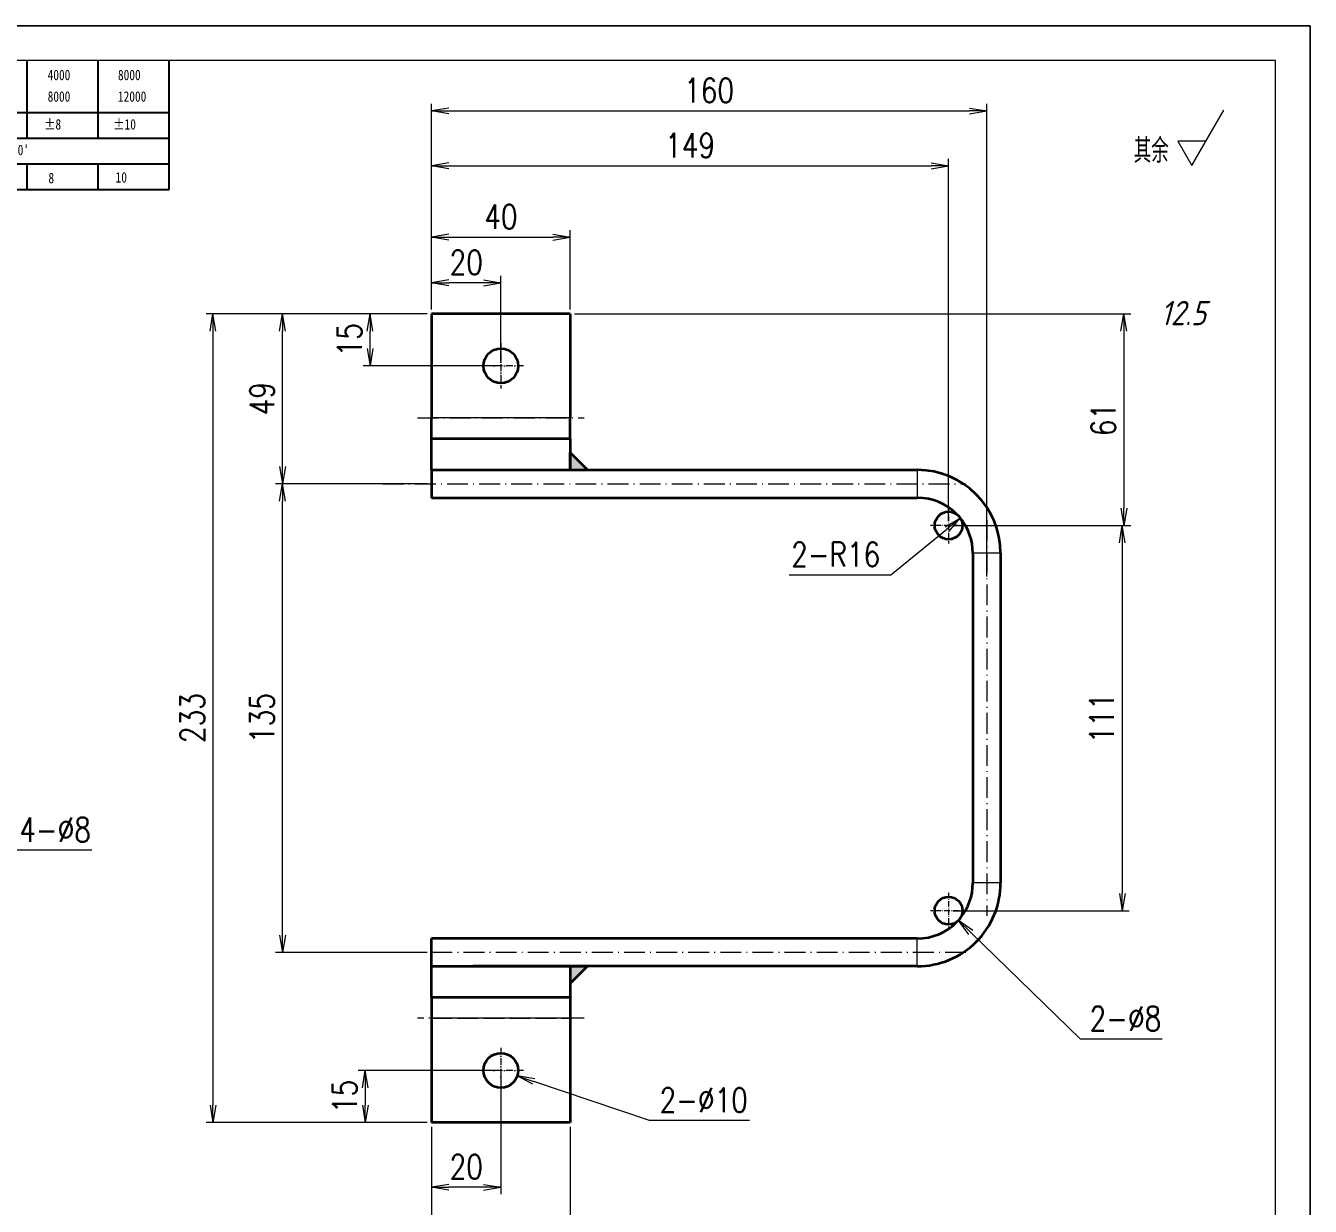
# Model space of a CAD drawing. Header units: millimetres. Extents: x -52562 to 104182, y -50696 to 39826.
# Drawn here: x -49407.9 to -49037.7, y 39128.6 to 39468.8 of the extents above; entities that cross this region are included whole.
import ezdxf
from ezdxf.enums import TextEntityAlignment as Align

# ---------------------------------------------------------------- set-up
doc = ezdxf.new("R2010")
doc.units = ezdxf.units.MM
doc.header["$LTSCALE"] = 0.5
for name, pattern in [('DASHDOT', [18.5, 12, -3, 0.5, -3]), ('DASHED', [15, 12, -3]), ('DOT2', [0.125, 0, -0.125])]:
    doc.linetypes.add(name, pattern=pattern)
for name, color, linetype, lineweight in [('DRAWING', 7, 'Continuous', 35), ('图框', 7, 'Continuous', 18), ('标注线', 3, 'Continuous', 18), ('粗实线', 7, 'Continuous', 35)]:
    doc.layers.add(name, color=color, linetype=linetype, lineweight=lineweight)
doc.layers.add('图\\M+19E79\\M+195B6\\M+18E9A', color=7, linetype='Continuous')
doc.layers.add('打印', color=7, linetype='Continuous', lineweight=15, plot=False)
doc.layers.add('打印-禁用', color=7, linetype='Continuous', lineweight=15, plot=False)
doc.styles.add('DIM', font='romans.shx', dxfattribs={"width": 0.8, "bigfont": 'bigfont.shx'})
doc.styles.add('国标', font='simfang.ttf', dxfattribs={"width": 0.8})
doc.styles.add('机械长仿宋', font='gbenor.shx', dxfattribs={"height": 1, "bigfont": 'gbcbig.shx'})
doc.dimstyles.new('DEH 1-2$0', dxfattribs={"dimscale": 2, "dimtxt": 3.5, "dimasz": 2.5, "dimexe": 1, "dimexo": 0.625, "dimgap": 1.2, "dimtad": 1, "dimdsep": 46, "dimtxsty": 'DIM', "dimblk": 'OPEN', "dimcen": 0, "dimclrd": 8, "dimclre": 8, "dimclrt": 2, "dimazin": 2, "dimtfac": 0.5, "dimtmove": 0, "dimatfit": 3, "dimldrblk": 'OPEN', "dimfxl": 0, "dimtolj": 2, "dimlwd": 13, "dimlwe": 13, "dimarcsym": 0})
doc.dimstyles.new('DEH 1-2$3', dxfattribs={"dimscale": 2, "dimtxt": 3.5, "dimasz": 2.5, "dimexe": 1, "dimexo": 0.625, "dimgap": 1.2, "dimtad": 1, "dimtoh": 1, "dimdsep": 46, "dimtxsty": 'DIM', "dimblk": 'OPEN', "dimcen": 0, "dimclrd": 8, "dimclre": 8, "dimclrt": 2, "dimazin": 2, "dimtfac": 0.5, "dimtofl": 0, "dimtmove": 0, "dimatfit": 3, "dimldrblk": 'OPEN', "dimfxl": 0, "dimtolj": 2, "dimlwd": 18, "dimlwe": 18, "dimarcsym": 0})
doc.dimstyles.new('DEH 1-2$4', dxfattribs={"dimscale": 2, "dimtxt": 3.5, "dimasz": 2.5, "dimexe": 1, "dimexo": 0.625, "dimgap": 1.2, "dimtad": 1, "dimtoh": 1, "dimdsep": 46, "dimtxsty": 'DIM', "dimblk": 'OPEN', "dimcen": 0, "dimclrd": 8, "dimclre": 8, "dimclrt": 2, "dimazin": 2, "dimtfac": 0.5, "dimtofl": 0, "dimtmove": 0, "dimatfit": 3, "dimldrblk": 'OPEN', "dimfxl": 0, "dimtolj": 2, "dimlwd": 18, "dimlwe": 18, "dimarcsym": 0})

# ---------------------------------------------------------------- blocks, each defined once
blk = doc.blocks.new('GZDEH零件A3图框V01版')
at = {"layer": '图\\M+19E79\\M+195B6\\M+18E9A', "color": 9}
for p, q in [((3092.64, -1561.98), (3092.64, -1554.46)), ((3102.86, -1561.98), (3102.86, -1554.46)), ((3113.09, -1573.08), (3113.09, -1554.46)), ((2996.09, -1561.98), (3113.09, -1561.98)), ((3092.64, -1565.68), (3092.64, -1561.98)), ((3102.86, -1565.68), (3102.86, -1561.98)), ((2996.09, -1565.68), (3113.09, -1565.68)), ((2996.09, -1569.38), (3113.09, -1569.38)), ((3092.64, -1573.08), (3092.64, -1569.38)), ((3102.86, -1573.08), (3102.86, -1569.38)), ((2990.09, -1573.08), (3113.09, -1573.08))]:
    blk.add_line(p, q, dxfattribs=at)
at = {"layer": '图框', "linetype": 'Continuous'}
for p, q in [((3272.49, -1554.46), (2882.49, -1554.46)), ((3272.49, -1832.96), (3272.49, -1554.46))]:
    blk.add_line(p, q, dxfattribs=at)
at = {"layer": '打印-禁用', "linetype": 'Continuous'}
for p, q in [((3277.49, -1549.46), (2857.49, -1549.46)), ((3277.49, -1846.46), (3277.49, -1549.46))]:
    blk.add_line(p, q, dxfattribs=at)
at = {"layer": '图\\M+19E79\\M+195B6\\M+18E9A', "color": 9, "style": '国标', "width": 0.8}
for s, p in [('4000', (3095.57, -1557.31)), ('8000', (3105.7, -1557.31)), ('8000', (3095.57, -1560.41)), ('12000', (3105.7, -1560.41)), ('±8', (3095.06, -1564.42)), ('±10', (3105.02, -1564.42)), ("±0%%D20'", (3087.38, -1568.12)), ('8', (3095.68, -1572.15)), ('10', (3105.36, -1572.06))]:
    blk.add_text(s, height=1.5, dxfattribs=at).set_placement(p)
blk = doc.blocks.new('DEH A3')
at = {"layer": '图框'}
blk.add_blockref('GZDEH零件A3图框V01版', (-2857.49, 1846.46), dxfattribs=at)
blk = doc.blocks.new('FINISHER_TR')
at = {"layer": '标注线'}
for p, q in [((0, 0), (4.62, 8)), ((-2.02, 3.5), (0, 0)), ((2.02, 3.5), (-2.02, 3.5))]:
    blk.add_line(p, q, dxfattribs=at)
at = {"layer": '标注线', "color": 2, "style": '机械长仿宋', "oblique": 15}
blk.add_attdef('0.0', text='', height=3.5, dxfattribs=at).set_placement((2.03, -24.04), align=Align.BOTTOM_RIGHT)
blk = doc.blocks.new('其余12.5')
at = {"layer": '标注线'}
blk.add_blockref('FINISHER_TR', (0, 0), dxfattribs=at).add_auto_attribs({'0.0': '12.5'})
at = {"layer": '标注线', "color": 7, "linetype": 'DOT2', "style": '机械长仿宋'}
blk.add_text('其余', height=3.5, dxfattribs=at).set_placement((-8.38, 0.4))
blk = doc.blocks.new('_Open')
at = {"color": 0, "linetype": 'ByBlock', "lineweight": -2}
for p, q in [((-1, 0.167), (0, 0)), ((-1, -0.167), (0, 0)), ((0, 0), (-1, 0))]:
    blk.add_line(p, q, dxfattribs=at)
blk = doc.blocks.new('*D46')
at = {"layer": 'Defpoints', "color": 0, "transparency": 16777216}
for p in [(-49250.98, 39407.87), (-49290.98, 39385.81), (-49250.98, 39385.81)]:
    blk.add_point(p, dxfattribs=at)
at = {"layer": '标注线', "color": 8, "lineweight": 13, "transparency": 16777216}
for p, q in [((-49290.98, 39387.06), (-49290.98, 39409.87)), ((-49250.98, 39387.06), (-49250.98, 39409.87)), ((-49285.98, 39407.87), (-49255.98, 39407.87))]:
    blk.add_line(p, q, dxfattribs=at)
at = {"layer": '标注线', "color": 8, "lineweight": 13, "transparency": 16777216, "xscale": 5, "yscale": 5, "zscale": 5, "rotation": 180}
blk.add_blockref('_Open', (-49290.98, 39407.87), dxfattribs=at)
at = {"layer": '标注线', "color": 8, "lineweight": 13, "transparency": 16777216, "xscale": 5, "yscale": 5, "zscale": 5}
blk.add_blockref('_Open', (-49250.98, 39407.87), dxfattribs=at)
at = {"layer": '标注线', "color": 2, "transparency": 16777216, "insert": (-49270.98, 39413.77), "char_height": 7, "attachment_point": 5, "style": 'DIM'}
blk.add_mtext('\\A2;40', dxfattribs=at)
blk = doc.blocks.new('*D47')
at = {"layer": 'Defpoints', "color": 0, "transparency": 16777216}
for p in [(-49290.98, 39394.72), (-49290.98, 39385.81), (-49270.98, 39370.81)]:
    blk.add_point(p, dxfattribs=at)
at = {"layer": '标注线', "color": 8, "lineweight": 13, "transparency": 16777216}
for p, q in [((-49290.98, 39387.06), (-49290.98, 39396.72)), ((-49275.98, 39394.72), (-49285.98, 39394.72)), ((-49270.98, 39372.06), (-49270.98, 39396.72))]:
    blk.add_line(p, q, dxfattribs=at)
at = {"layer": '标注线', "color": 8, "lineweight": 13, "transparency": 16777216, "xscale": 5, "yscale": 5, "zscale": 5, "rotation": 180}
blk.add_blockref('_Open', (-49290.98, 39394.72), dxfattribs=at)
at = {"layer": '标注线', "color": 8, "lineweight": 13, "transparency": 16777216, "xscale": 5, "yscale": 5, "zscale": 5}
blk.add_blockref('_Open', (-49270.98, 39394.72), dxfattribs=at)
at = {"layer": '标注线', "color": 2, "transparency": 16777216, "insert": (-49280.98, 39400.62), "char_height": 7, "attachment_point": 5, "style": 'DIM'}
blk.add_mtext('\\A2;20', dxfattribs=at)
blk = doc.blocks.new('*D48')
at = {"layer": 'Defpoints', "color": 0, "transparency": 16777216}
for p in [(-49308.68, 39385.81), (-49290.98, 39385.81), (-49270.98, 39370.81)]:
    blk.add_point(p, dxfattribs=at)
at = {"layer": '标注线', "color": 8, "lineweight": 13, "transparency": 16777216}
for p, q in [((-49292.23, 39385.81), (-49310.68, 39385.81)), ((-49308.68, 39375.81), (-49308.68, 39380.81)), ((-49272.23, 39370.81), (-49310.68, 39370.81))]:
    blk.add_line(p, q, dxfattribs=at)
at = {"layer": '标注线', "color": 8, "lineweight": 13, "transparency": 16777216, "xscale": 5, "yscale": 5, "zscale": 5}
for p, rotation in [((-49308.68, 39385.81), 90), ((-49308.68, 39370.81), 270)]:
    blk.add_blockref('_Open', p, dxfattribs=dict(at, rotation=rotation))
at = {"layer": '标注线', "color": 2, "transparency": 16777216, "insert": (-49314.58, 39378.31), "char_height": 7, "attachment_point": 5, "rotation": 90, "style": 'DIM'}
blk.add_mtext('\\A2;15', dxfattribs=at)
blk = doc.blocks.new('*D49')
at = {"layer": 'Defpoints', "color": 0, "transparency": 16777216}
for p in [(-49130.98, 39444.27), (-49290.98, 39385.81), (-49130.98, 39308.85)]:
    blk.add_point(p, dxfattribs=at)
at = {"layer": '标注线', "color": 8, "lineweight": 13, "transparency": 16777216}
for p, q in [((-49290.98, 39387.06), (-49290.98, 39446.27)), ((-49130.98, 39310.1), (-49130.98, 39446.27)), ((-49285.98, 39444.27), (-49135.98, 39444.27))]:
    blk.add_line(p, q, dxfattribs=at)
at = {"layer": '标注线', "color": 8, "lineweight": 13, "transparency": 16777216, "xscale": 5, "yscale": 5, "zscale": 5, "rotation": 180}
blk.add_blockref('_Open', (-49290.98, 39444.27), dxfattribs=at)
at = {"layer": '标注线', "color": 8, "lineweight": 13, "transparency": 16777216, "xscale": 5, "yscale": 5, "zscale": 5}
blk.add_blockref('_Open', (-49130.98, 39444.27), dxfattribs=at)
at = {"layer": '标注线', "color": 2, "transparency": 16777216, "insert": (-49210.98, 39450.17), "char_height": 7, "attachment_point": 5, "style": 'DIM'}
blk.add_mtext('\\A2;160', dxfattribs=at)
blk = doc.blocks.new('*D50')
at = {"layer": 'Defpoints', "color": 0, "transparency": 16777216}
for p in [(-49141.98, 39428.43), (-49290.98, 39385.81), (-49141.98, 39324.81)]:
    blk.add_point(p, dxfattribs=at)
at = {"layer": '标注线', "color": 8, "lineweight": 13, "transparency": 16777216}
for p, q in [((-49290.98, 39387.06), (-49290.98, 39430.43)), ((-49285.98, 39428.43), (-49146.98, 39428.43)), ((-49141.98, 39326.06), (-49141.98, 39430.43))]:
    blk.add_line(p, q, dxfattribs=at)
at = {"layer": '标注线', "color": 8, "lineweight": 13, "transparency": 16777216, "xscale": 5, "yscale": 5, "zscale": 5, "rotation": 180}
blk.add_blockref('_Open', (-49290.98, 39428.43), dxfattribs=at)
at = {"layer": '标注线', "color": 8, "lineweight": 13, "transparency": 16777216, "xscale": 5, "yscale": 5, "zscale": 5}
blk.add_blockref('_Open', (-49141.98, 39428.43), dxfattribs=at)
at = {"layer": '标注线', "color": 2, "transparency": 16777216, "insert": (-49216.48, 39434.33), "char_height": 7, "attachment_point": 5, "style": 'DIM'}
blk.add_mtext('\\A2;149', dxfattribs=at)
blk = doc.blocks.new('*D51')
at = {"layer": 'Defpoints', "color": 0, "transparency": 16777216}
for p in [(-49290.98, 39385.81), (-49353.95, 39152.81), (-49290.98, 39152.81)]:
    blk.add_point(p, dxfattribs=at)
at = {"layer": '标注线', "color": 8, "lineweight": 13, "transparency": 16777216}
for p, q in [((-49292.23, 39385.81), (-49355.95, 39385.81)), ((-49353.95, 39380.81), (-49353.95, 39157.81)), ((-49292.23, 39152.81), (-49355.95, 39152.81))]:
    blk.add_line(p, q, dxfattribs=at)
at = {"layer": '标注线', "color": 8, "lineweight": 13, "transparency": 16777216, "xscale": 5, "yscale": 5, "zscale": 5}
for p, rotation in [((-49353.95, 39385.81), 90), ((-49353.95, 39152.81), 270)]:
    blk.add_blockref('_Open', p, dxfattribs=dict(at, rotation=rotation))
at = {"layer": '标注线', "color": 2, "transparency": 16777216, "insert": (-49359.85, 39269.31), "char_height": 7, "attachment_point": 5, "rotation": 90, "style": 'DIM'}
blk.add_mtext('\\A2;233', dxfattribs=at)
blk = doc.blocks.new('*D52')
at = {"layer": 'Defpoints', "color": 0, "transparency": 16777216}
for p in [(-49270.98, 39167.81), (-49310.06, 39152.81), (-49290.98, 39152.81)]:
    blk.add_point(p, dxfattribs=at)
at = {"layer": '标注线', "color": 8, "lineweight": 13, "transparency": 16777216}
for p, q in [((-49272.23, 39167.81), (-49312.06, 39167.81)), ((-49310.06, 39162.81), (-49310.06, 39157.81)), ((-49292.23, 39152.81), (-49312.06, 39152.81))]:
    blk.add_line(p, q, dxfattribs=at)
at = {"layer": '标注线', "color": 8, "lineweight": 13, "transparency": 16777216, "xscale": 5, "yscale": 5, "zscale": 5}
for p, rotation in [((-49310.06, 39167.81), 90), ((-49310.06, 39152.81), 270)]:
    blk.add_blockref('_Open', p, dxfattribs=dict(at, rotation=rotation))
at = {"layer": '标注线', "color": 2, "transparency": 16777216, "insert": (-49315.96, 39160.31), "char_height": 7, "attachment_point": 5, "rotation": 90, "style": 'DIM'}
blk.add_mtext('\\A2;15', dxfattribs=at)
blk = doc.blocks.new('*D53')
at = {"layer": 'Defpoints', "color": 0, "transparency": 16777216}
for p in [(-49270.98, 39167.81), (-49290.98, 39152.81), (-49290.98, 39134.14)]:
    blk.add_point(p, dxfattribs=at)
at = {"layer": '标注线', "color": 8, "lineweight": 13, "transparency": 16777216}
for p, q in [((-49270.98, 39166.56), (-49270.98, 39132.14)), ((-49290.98, 39151.56), (-49290.98, 39132.14)), ((-49275.98, 39134.14), (-49285.98, 39134.14))]:
    blk.add_line(p, q, dxfattribs=at)
at = {"layer": '标注线', "color": 8, "lineweight": 13, "transparency": 16777216, "xscale": 5, "yscale": 5, "zscale": 5, "rotation": 180}
blk.add_blockref('_Open', (-49290.98, 39134.14), dxfattribs=at)
at = {"layer": '标注线', "color": 8, "lineweight": 13, "transparency": 16777216, "xscale": 5, "yscale": 5, "zscale": 5}
blk.add_blockref('_Open', (-49270.98, 39134.14), dxfattribs=at)
at = {"layer": '标注线', "color": 2, "transparency": 16777216, "insert": (-49280.98, 39140.04), "char_height": 7, "attachment_point": 5, "style": 'DIM'}
blk.add_mtext('\\A2;20', dxfattribs=at)
blk = doc.blocks.new('*D54')
at = {"layer": 'Defpoints', "color": 0, "transparency": 16777216}
for p in [(-49275.72, 39169.41), (-49266.24, 39166.21)]:
    blk.add_point(p, dxfattribs=at)
at = {"layer": '标注线', "color": 8, "lineweight": 18, "transparency": 16777216}
for p, q in [((-49228.14, 39153.36), (-49261.5, 39164.61)), ((-49199.34, 39153.36), (-49228.14, 39153.36))]:
    blk.add_line(p, q, dxfattribs=at)
at = {"layer": '标注线', "color": 8, "lineweight": 18, "transparency": 16777216, "xscale": 5, "yscale": 5, "zscale": 5, "rotation": 161.3544196511405}
blk.add_blockref('_Open', (-49266.24, 39166.21), dxfattribs=at)
at = {"layer": '标注线', "color": 2, "transparency": 16777216, "insert": (-49212.54, 39159.26), "char_height": 7, "attachment_point": 5, "style": 'DIM'}
blk.add_mtext('\\A2;2-%%c10', dxfattribs=at)
blk = doc.blocks.new('*D55')
at = {"layer": 'Defpoints', "color": 0, "transparency": 16777216}
for p in [(-49144.85, 39216.6), (-49139.11, 39211.02)]:
    blk.add_point(p, dxfattribs=at)
at = {"layer": '标注线', "color": 8, "lineweight": 18, "transparency": 16777216}
for p, q in [((-49103.93, 39176.85), (-49135.52, 39207.54)), ((-49080.46, 39176.85), (-49103.93, 39176.85))]:
    blk.add_line(p, q, dxfattribs=at)
at = {"layer": '标注线', "color": 8, "lineweight": 18, "transparency": 16777216, "xscale": 5, "yscale": 5, "zscale": 5, "rotation": 135.833885297014}
blk.add_blockref('_Open', (-49139.11, 39211.02), dxfattribs=at)
at = {"layer": '标注线', "color": 2, "transparency": 16777216, "insert": (-49091, 39182.75), "char_height": 7, "attachment_point": 5, "style": 'DIM'}
blk.add_mtext('\\A2;2-%%c8', dxfattribs=at)
blk = doc.blocks.new('*D56')
at = {"layer": 'Defpoints', "color": 0, "transparency": 16777216}
for p in [(-49250.98, 39385.81), (-49141.98, 39324.81), (-49091.47, 39324.81)]:
    blk.add_point(p, dxfattribs=at)
at = {"layer": '标注线', "color": 8, "lineweight": 13, "transparency": 16777216}
for p, q in [((-49249.73, 39385.81), (-49089.47, 39385.81)), ((-49091.47, 39380.81), (-49091.47, 39329.81)), ((-49140.73, 39324.81), (-49089.47, 39324.81))]:
    blk.add_line(p, q, dxfattribs=at)
at = {"layer": '标注线', "color": 8, "lineweight": 13, "transparency": 16777216, "xscale": 5, "yscale": 5, "zscale": 5}
for p, rotation in [((-49091.47, 39385.81), 90), ((-49091.47, 39324.81), 270)]:
    blk.add_blockref('_Open', p, dxfattribs=dict(at, rotation=rotation))
at = {"layer": '标注线', "color": 2, "transparency": 16777216, "insert": (-49097.37, 39355.31), "char_height": 7, "attachment_point": 5, "rotation": 90, "style": 'DIM'}
blk.add_mtext('\\A2;61', dxfattribs=at)
blk = doc.blocks.new('*D57')
at = {"layer": 'Defpoints', "color": 0, "transparency": 16777216}
for p in [(-49141.98, 39324.81), (-49141.98, 39213.81), (-49091.93, 39213.81)]:
    blk.add_point(p, dxfattribs=at)
at = {"layer": '标注线', "color": 8, "lineweight": 13, "transparency": 16777216}
for p, q in [((-49140.73, 39324.81), (-49089.93, 39324.81)), ((-49091.93, 39319.81), (-49091.93, 39218.81)), ((-49140.73, 39213.81), (-49089.93, 39213.81))]:
    blk.add_line(p, q, dxfattribs=at)
at = {"layer": '标注线', "color": 8, "lineweight": 13, "transparency": 16777216, "xscale": 5, "yscale": 5, "zscale": 5}
for p, rotation in [((-49091.93, 39324.81), 90), ((-49091.93, 39213.81), 270)]:
    blk.add_blockref('_Open', p, dxfattribs=dict(at, rotation=rotation))
at = {"layer": '标注线', "color": 2, "transparency": 16777216, "insert": (-49097.83, 39269.31), "char_height": 7, "attachment_point": 5, "rotation": 90, "style": 'DIM'}
blk.add_mtext('\\A2;111', dxfattribs=at)
blk = doc.blocks.new('*D58')
at = {"layer": 'Defpoints', "color": 0, "transparency": 16777216}
for p in [(-49333.91, 39336.81), (-49290.98, 39336.81), (-49290.98, 39201.81)]:
    blk.add_point(p, dxfattribs=at)
at = {"layer": '标注线', "color": 8, "lineweight": 13, "transparency": 16777216}
for p, q in [((-49292.23, 39336.81), (-49335.91, 39336.81)), ((-49333.91, 39206.81), (-49333.91, 39331.81)), ((-49292.23, 39201.81), (-49335.91, 39201.81))]:
    blk.add_line(p, q, dxfattribs=at)
at = {"layer": '标注线', "color": 8, "lineweight": 13, "transparency": 16777216, "xscale": 5, "yscale": 5, "zscale": 5}
for p, rotation in [((-49333.91, 39336.81), 90), ((-49333.91, 39201.81), 270)]:
    blk.add_blockref('_Open', p, dxfattribs=dict(at, rotation=rotation))
at = {"layer": '标注线', "color": 2, "transparency": 16777216, "insert": (-49339.81, 39269.31), "char_height": 7, "attachment_point": 5, "rotation": 90, "style": 'DIM'}
blk.add_mtext('\\A2;135', dxfattribs=at)
blk = doc.blocks.new('*D59')
at = {"layer": 'Defpoints', "color": 0, "transparency": 16777216}
for p in [(-49333.91, 39385.81), (-49290.98, 39385.81), (-49290.98, 39336.81)]:
    blk.add_point(p, dxfattribs=at)
at = {"layer": '标注线', "color": 8, "lineweight": 13, "transparency": 16777216}
for p, q in [((-49292.23, 39385.81), (-49335.91, 39385.81)), ((-49333.91, 39341.81), (-49333.91, 39380.81)), ((-49292.23, 39336.81), (-49335.91, 39336.81))]:
    blk.add_line(p, q, dxfattribs=at)
at = {"layer": '标注线', "color": 8, "lineweight": 13, "transparency": 16777216, "xscale": 5, "yscale": 5, "zscale": 5}
for p, rotation in [((-49333.91, 39385.81), 90), ((-49333.91, 39336.81), 270)]:
    blk.add_blockref('_Open', p, dxfattribs=dict(at, rotation=rotation))
at = {"layer": '标注线', "color": 2, "transparency": 16777216, "insert": (-49339.81, 39361.31), "char_height": 7, "attachment_point": 5, "rotation": 90, "style": 'DIM'}
blk.add_mtext('\\A2;49', dxfattribs=at)
blk = doc.blocks.new('*D73')
at = {"layer": 'Defpoints', "color": 0, "transparency": 16777216}
for p in [(-49290.98, 39152.81), (-49250.98, 39152.81), (-49250.98, 39115.52)]:
    blk.add_point(p, dxfattribs=at)
at = {"layer": '标注线', "color": 8, "lineweight": 13, "transparency": 16777216}
for p, q in [((-49290.98, 39151.56), (-49290.98, 39113.52)), ((-49250.98, 39151.56), (-49250.98, 39113.52)), ((-49285.98, 39115.52), (-49255.98, 39115.52))]:
    blk.add_line(p, q, dxfattribs=at)
at = {"layer": '标注线', "color": 8, "lineweight": 13, "transparency": 16777216, "xscale": 5, "yscale": 5, "zscale": 5, "rotation": 180}
blk.add_blockref('_Open', (-49290.98, 39115.52), dxfattribs=at)
at = {"layer": '标注线', "color": 8, "lineweight": 13, "transparency": 16777216, "xscale": 5, "yscale": 5, "zscale": 5}
blk.add_blockref('_Open', (-49250.98, 39115.52), dxfattribs=at)
at = {"layer": '标注线', "color": 2, "transparency": 16777216, "insert": (-49270.98, 39121.42), "char_height": 7, "attachment_point": 5, "style": 'DIM'}
blk.add_mtext('\\A2;40', dxfattribs=at)
blk = doc.blocks.new('*D74')
at = {"layer": 'Defpoints', "color": 0, "transparency": 16777216}
for p in [(-49445.96, 39204.31), (-49452.2, 39199.31)]:
    blk.add_point(p, dxfattribs=at)
at = {"layer": '标注线', "color": 8, "lineweight": 18, "transparency": 16777216}
for p, q in [((-49412.35, 39231.27), (-49442.06, 39207.44)), ((-49388.89, 39231.27), (-49412.35, 39231.27))]:
    blk.add_line(p, q, dxfattribs=at)
at = {"layer": '标注线', "color": 8, "lineweight": 18, "transparency": 16777216, "xscale": 5, "yscale": 5, "zscale": 5, "rotation": 218.7324450607217}
blk.add_blockref('_Open', (-49445.96, 39204.31), dxfattribs=at)
at = {"layer": '标注线', "color": 2, "transparency": 16777216, "insert": (-49399.42, 39237.17), "char_height": 7, "attachment_point": 5, "style": 'DIM'}
blk.add_mtext('\\A2;4-%%c8', dxfattribs=at)
blk = doc.blocks.new('*D75')
at = {"layer": 'Defpoints', "color": 0, "transparency": 16777216}
for p in [(-49138.59, 39326.93), (-49150.98, 39316.81)]:
    blk.add_point(p, dxfattribs=at)
at = {"layer": '标注线', "color": 8, "lineweight": 18, "transparency": 16777216}
for p, q in [((-49158.62, 39310.57), (-49142.46, 39323.77)), ((-49187.95, 39310.57), (-49158.62, 39310.57))]:
    blk.add_line(p, q, dxfattribs=at)
at = {"layer": '标注线', "color": 8, "lineweight": 18, "transparency": 16777216, "xscale": 5, "yscale": 5, "zscale": 5, "rotation": 39.24856191362267}
blk.add_blockref('_Open', (-49138.59, 39326.93), dxfattribs=at)
at = {"layer": '标注线', "color": 2, "transparency": 16777216, "insert": (-49174.49, 39316.47), "char_height": 7, "attachment_point": 5, "style": 'DIM'}
blk.add_mtext('\\A2;{\\Fromans,bigfont|c134;2-}R16', dxfattribs=at)
blk = doc.blocks.new('WELDING_5')
at = {"layer": '粗实线'}
blk.add_hatch(color=256, dxfattribs=at).paths.add_polyline_path([(0, 5), (0, 0), (5, 0)])
for q in [(0, 5), (5, 0)]:
    blk.add_line((0, 0), q, dxfattribs=at)
blk.add_lwpolyline([(0, 5), (5, 0)], dxfattribs=at)

msp = doc.modelspace()

# ---------------------------------------------------------------- linework, layer by layer
at = {"color": 7, "lineweight": 35}
for p, q in [((-49290.978, 39385.811), (-49290.978, 39355.811)), ((-49250.978, 39385.811), (-49290.978, 39385.811)), ((-49250.978, 39385.811), (-49250.978, 39355.811)), ((-49250.978, 39349.811), (-49290.978, 39349.811)), ((-49290.978, 39340.811), (-49250.978, 39340.811)), ((-49250.978, 39340.811), (-49150.978, 39340.811)), ((-49290.978, 39332.811), (-49150.978, 39332.811)), ((-49290.978, 39332.811), (-49150.978, 39332.811)), ((-49290.978, 39332.811), (-49150.978, 39332.811)), ((-49290.978, 39332.811), (-49150.978, 39332.811)), ((-49134.978, 39316.811), (-49134.978, 39221.811)), ((-49134.978, 39316.811), (-49134.978, 39221.811)), ((-49134.978, 39316.811), (-49134.978, 39221.811)), ((-49134.978, 39316.811), (-49134.978, 39221.811)), ((-49126.978, 39316.811), (-49126.978, 39221.811)), ((-49150.978, 39205.811), (-49290.978, 39205.811)), ((-49290.978, 39197.811), (-49250.978, 39197.811)), ((-49150.978, 39197.811), (-49278.988, 39197.811)), ((-49150.978, 39197.811), (-49250.978, 39197.811)), ((-49150.978, 39197.811), (-49250.978, 39197.811)), ((-49150.978, 39197.811), (-49250.978, 39197.811)), ((-49250.978, 39188.811), (-49290.978, 39188.811)), ((-49290.978, 39182.811), (-49290.978, 39152.811)), ((-49250.978, 39182.811), (-49250.978, 39152.811)), ((-49250.978, 39152.811), (-49290.978, 39152.811))]:
    msp.add_line(p, q, dxfattribs=at)
at = {"color": 2, "linetype": 'DASHDOT', "lineweight": 13, "ltscale": 0.325}
for p, q in [((-49270.978, 39377.311), (-49270.978, 39364.311)), ((-49264.478, 39370.811), (-49277.478, 39370.811)), ((-49270.978, 39174.311), (-49270.978, 39161.311)), ((-49264.478, 39167.811), (-49277.478, 39167.811))]:
    msp.add_line(p, q, dxfattribs=at)
at = {"color": 2, "linetype": 'DASHDOT', "lineweight": 13}
for p, q in [((-49294.979, 39355.811), (-49246.978, 39355.811)), ((-49304.978, 39336.811), (-49136.978, 39336.811)), ((-49130.978, 39326.311), (-49130.978, 39212.311)), ((-49130.978, 39326.311), (-49130.978, 39212.311)), ((-49136.978, 39201.811), (-49304.979, 39201.811)), ((-49136.978, 39201.811), (-49304.979, 39201.811)), ((-49246.978, 39182.811), (-49294.979, 39182.811))]:
    msp.add_line(p, q, dxfattribs=at)
at = {"color": 7, "lineweight": 13}
for p, q in [((-49250.978, 39355.811), (-49290.978, 39355.811)), ((-49250.978, 39182.811), (-49290.978, 39182.811))]:
    msp.add_line(p, q, dxfattribs=at)
at = {"color": 1, "linetype": 'DASHED', "lineweight": 13}
for p, q in [((-49250.978, 39355.811), (-49290.978, 39355.811)), ((-49290.978, 39340.811), (-49150.978, 39340.811)), ((-49290.978, 39340.811), (-49150.978, 39340.811)), ((-49290.978, 39340.811), (-49150.978, 39340.811)), ((-49278.982, 39340.811), (-49250.978, 39340.811)), ((-49126.978, 39316.811), (-49126.978, 39221.811)), ((-49126.978, 39316.811), (-49126.978, 39221.811)), ((-49126.978, 39316.811), (-49126.978, 39221.811)), ((-49150.978, 39205.811), (-49290.978, 39205.811)), ((-49150.978, 39205.811), (-49290.978, 39205.811)), ((-49150.978, 39205.811), (-49290.978, 39205.811)), ((-49250.978, 39197.811), (-49290.978, 39197.811)), ((-49250.978, 39197.811), (-49290.978, 39197.811)), ((-49250.978, 39197.811), (-49290.978, 39197.811)), ((-49290.978, 39182.811), (-49250.978, 39182.811))]:
    msp.add_line(p, q, dxfattribs=at)
at = {"color": 7, "lineweight": 35, "ltscale": 0.15}
for p, q in [((-49290.978, 39349.811), (-49290.978, 39355.811)), ((-49250.978, 39349.811), (-49250.978, 39355.811)), ((-49290.978, 39188.811), (-49290.978, 39182.811)), ((-49250.978, 39188.811), (-49250.978, 39182.811))]:
    msp.add_line(p, q, dxfattribs=at)
at = {"color": 7, "lineweight": 35, "ltscale": 0.225}
for p, q in [((-49290.978, 39340.811), (-49290.978, 39349.811)), ((-49250.978, 39349.811), (-49250.978, 39340.811)), ((-49290.978, 39188.811), (-49290.978, 39197.811)), ((-49250.978, 39197.811), (-49250.978, 39188.811))]:
    msp.add_line(p, q, dxfattribs=at)
at = {"color": 7, "lineweight": 35, "ltscale": 0.1}
for p, q in [((-49290.978, 39340.811), (-49290.978, 39336.811)), ((-49290.978, 39336.811), (-49290.978, 39332.811)), ((-49290.978, 39201.811), (-49290.978, 39205.811)), ((-49290.978, 39197.811), (-49290.978, 39201.811))]:
    msp.add_line(p, q, dxfattribs=at)
at = {"color": 7, "lineweight": 35, "ltscale": 0.299921}
msp.add_line((-49290.978, 39340.811), (-49278.982, 39340.811), dxfattribs=at)
at = {"color": 7, "lineweight": 13, "ltscale": 0.1}
for p, q in [((-49150.978, 39340.811), (-49150.978, 39336.811)), ((-49150.978, 39336.811), (-49150.978, 39332.811)), ((-49130.978, 39316.811), (-49134.978, 39316.811)), ((-49126.978, 39316.811), (-49130.978, 39316.811)), ((-49130.978, 39221.811), (-49134.978, 39221.811)), ((-49126.978, 39221.811), (-49130.978, 39221.811)), ((-49150.978, 39201.811), (-49150.978, 39205.811)), ((-49150.978, 39197.811), (-49150.978, 39201.811))]:
    msp.add_line(p, q, dxfattribs=at)
at = {"color": 1, "linetype": 'DASHED', "lineweight": 13, "ltscale": 0.100002}
for p, q in [((-49150.978, 39340.811), (-49150.978, 39336.811)), ((-49150.978, 39336.811), (-49150.978, 39332.811))]:
    msp.add_line(p, q, dxfattribs=at)
at = {"color": 1, "linetype": 'DASHED', "lineweight": 13, "ltscale": 0.099998}
for p, q in [((-49150.978, 39340.811), (-49150.978, 39336.811)), ((-49150.978, 39336.811), (-49150.978, 39332.811))]:
    msp.add_line(p, q, dxfattribs=at)
at = {"color": 1, "linetype": 'DASHED', "lineweight": 13, "ltscale": 0.1}
for p, q in [((-49150.978, 39340.811), (-49150.978, 39336.811)), ((-49150.978, 39340.811), (-49150.978, 39336.811)), ((-49150.978, 39340.811), (-49150.978, 39336.811)), ((-49150.978, 39340.811), (-49150.978, 39336.811)), ((-49150.978, 39340.811), (-49150.978, 39336.811)), ((-49150.978, 39336.811), (-49150.978, 39332.811)), ((-49150.978, 39336.811), (-49150.978, 39332.811)), ((-49150.978, 39336.811), (-49150.978, 39332.811)), ((-49150.978, 39336.811), (-49150.978, 39332.811)), ((-49150.978, 39336.811), (-49150.978, 39332.811)), ((-49130.978, 39316.811), (-49134.978, 39316.811)), ((-49130.978, 39316.811), (-49134.978, 39316.811)), ((-49130.978, 39316.811), (-49134.978, 39316.811)), ((-49130.978, 39316.811), (-49134.978, 39316.811)), ((-49130.978, 39316.811), (-49134.978, 39316.811)), ((-49130.978, 39316.811), (-49134.978, 39316.811)), ((-49130.978, 39316.811), (-49134.978, 39316.811)), ((-49126.978, 39316.811), (-49130.978, 39316.811)), ((-49126.978, 39316.811), (-49130.978, 39316.811)), ((-49126.978, 39316.811), (-49130.978, 39316.811)), ((-49126.978, 39316.811), (-49130.978, 39316.811)), ((-49126.978, 39316.811), (-49130.978, 39316.811)), ((-49126.978, 39316.811), (-49130.978, 39316.811)), ((-49126.978, 39316.811), (-49130.978, 39316.811)), ((-49130.978, 39221.811), (-49134.978, 39221.811)), ((-49130.978, 39221.811), (-49134.978, 39221.811)), ((-49130.978, 39221.811), (-49134.978, 39221.811)), ((-49130.978, 39221.811), (-49134.978, 39221.811)), ((-49130.978, 39221.811), (-49134.978, 39221.811)), ((-49130.978, 39221.811), (-49134.978, 39221.811)), ((-49130.978, 39221.811), (-49134.978, 39221.811)), ((-49126.978, 39221.811), (-49130.978, 39221.811)), ((-49126.978, 39221.811), (-49130.978, 39221.811)), ((-49126.978, 39221.811), (-49130.978, 39221.811)), ((-49126.978, 39221.811), (-49130.978, 39221.811)), ((-49126.978, 39221.811), (-49130.978, 39221.811)), ((-49126.978, 39221.811), (-49130.978, 39221.811)), ((-49126.978, 39221.811), (-49130.978, 39221.811)), ((-49150.978, 39201.811), (-49150.978, 39205.811)), ((-49150.978, 39201.811), (-49150.978, 39205.811)), ((-49150.978, 39201.811), (-49150.978, 39205.811)), ((-49150.978, 39201.811), (-49150.978, 39205.811)), ((-49150.978, 39201.811), (-49150.978, 39205.811)), ((-49150.978, 39201.811), (-49150.978, 39205.811)), ((-49150.978, 39201.811), (-49150.978, 39205.811)), ((-49150.978, 39197.811), (-49150.978, 39201.811)), ((-49150.978, 39197.811), (-49150.978, 39201.811)), ((-49150.978, 39197.811), (-49150.978, 39201.811)), ((-49150.978, 39197.811), (-49150.978, 39201.811)), ((-49150.978, 39197.811), (-49150.978, 39201.811)), ((-49150.978, 39197.811), (-49150.978, 39201.811)), ((-49150.978, 39197.811), (-49150.978, 39201.811))]:
    msp.add_line(p, q, dxfattribs=at)
at = {"color": 2, "linetype": 'DASHDOT', "lineweight": 13, "ltscale": 0.260001}
for p, q in [((-49141.978, 39330.011), (-49141.978, 39319.611)), ((-49141.978, 39219.011), (-49141.978, 39208.611))]:
    msp.add_line(p, q, dxfattribs=at)
at = {"color": 2, "linetype": 'DASHDOT', "lineweight": 13, "ltscale": 0.259998}
for p, q in [((-49136.778, 39324.811), (-49147.178, 39324.811)), ((-49136.778, 39213.811), (-49147.178, 39213.811))]:
    msp.add_line(p, q, dxfattribs=at)
at = {"color": 1, "linetype": 'DASHED', "lineweight": 13, "ltscale": 0.299762}
msp.add_line((-49278.988, 39197.811), (-49290.978, 39197.811), dxfattribs=at)
at = {"color": 7, "lineweight": 35}
for centre, radius in [((-49270.978, 39370.811), 5), ((-49141.978, 39324.811), 4), ((-49141.978, 39213.811), 4), ((-49270.978, 39167.811), 5)]:
    msp.add_circle(centre, radius, dxfattribs=at)
for centre, radius, start, end in [((-49150.978, 39316.811), 24, 0.00003, 90.00003), ((-49150.978, 39316.811), 16, 44.0066, 90.00003), ((-49150.978, 39316.811), 16, 44.01116, 90.00003), ((-49150.978, 39316.811), 16, 44.01572, 90.00003), ((-49150.978, 39316.811), 16, 44.02027, 90.00003), ((-49150.978, 39316.811), 16, 0.00003, 39.26078), ((-49150.978, 39316.811), 16, 0.00003, 39.2567), ((-49150.978, 39316.811), 16, 0.00003, 39.25263), ((-49150.978, 39316.811), 16, 0.00003, 39.24856), ((-49150.978, 39221.811), 24, 270.00003, 0.00003), ((-49150.978, 39221.811), 16, 320.73856, 0.00003), ((-49150.978, 39221.811), 16, 320.7384, 0.00003), ((-49150.978, 39221.811), 16, 320.73822, 0.00003), ((-49150.978, 39221.811), 16, 320.73805, 0.00003), ((-49150.978, 39221.811), 16, 270.00003, 315.99327)]:
    msp.add_arc(centre, radius, start, end, dxfattribs=at)
at = {"color": 1, "linetype": 'DASHED', "lineweight": 13}
for centre, radius, start, end in [((-49150.978, 39316.811), 24, 0.00003, 90.00003), ((-49150.978, 39316.811), 24, 0.00003, 90.00003), ((-49150.978, 39316.811), 24, 0.00003, 90.00003), ((-49150.978, 39316.811), 16, 39.24856, 44.02027), ((-49150.978, 39316.811), 16, 39.25263, 44.01572), ((-49150.978, 39316.811), 16, 39.2567, 44.01116), ((-49150.978, 39316.811), 16, 39.26078, 44.0066), ((-49150.978, 39221.811), 24, 270.00003, 0.00003), ((-49150.978, 39221.811), 24, 270.00003, 0.00003), ((-49150.978, 39221.811), 24, 270.00003, 0.00003), ((-49150.978, 39221.811), 16, 270.00003, 320.7384), ((-49150.978, 39221.811), 16, 270.00003, 320.73822), ((-49150.978, 39221.811), 16, 270.00003, 320.73805), ((-49150.978, 39221.811), 16, 315.99327, 320.73856)]:
    msp.add_arc(centre, radius, start, end, dxfattribs=at)
at = {"layer": '打印'}
msp.add_lwpolyline([(-49877.737, 39468.821), (-49037.737, 39468.821), (-49037.737, 38874.821), (-49877.737, 38874.821)], close=True, dxfattribs=at)

# ---------------------------------------------------------------- block references
at = {"layer": 'DRAWING'}
for p, rotation in [((-49250.978, 39340.811), 3.497053519992789e-05), ((-49250.978, 39197.811), 270)]:
    msp.add_blockref('WELDING_5', p, dxfattribs=dict(at, rotation=rotation))
at = {"layer": '图框', "xscale": 2, "yscale": 2, "zscale": 2}
msp.add_blockref('DEH A3', (-49877.737, 38874.821), dxfattribs=at)
at = {"layer": '标注线', "xscale": 2, "yscale": 2, "zscale": 2}
msp.add_blockref('其余12.5', (-49071.85, 39428.506), dxfattribs=at)

# ---------------------------------------------------------------- dimensions: what is measured, and where the dimension line sits
at = {"layer": '标注线'}
for base, p1, p2, picture, middle in [((-49130.978, 39444.272), (-49290.978, 39385.811), (-49130.978, 39308.852), '*D49', (-49210.978, 39450.172)), ((-49141.978, 39428.427), (-49290.978, 39385.811), (-49141.978, 39324.811), '*D50', (-49216.478, 39434.327)), ((-49250.978, 39407.865), (-49290.978, 39385.811), (-49250.978, 39385.811), '*D46', (-49270.978, 39413.765)), ((-49290.978, 39394.721), (-49270.978, 39370.811), (-49290.978, 39385.811), '*D47', (-49280.978, 39400.621)), ((-49290.978, 39134.135), (-49270.978, 39167.811), (-49290.978, 39152.811), '*D53', (-49280.978, 39140.035)), ((-49250.978, 39115.517), (-49290.978, 39152.811), (-49250.978, 39152.811), '*D73', (-49270.978, 39121.417))]:
    dim = msp.add_linear_dim(base=base, p1=p1, p2=p2, dimstyle='DEH 1-2$0', dxfattribs=at)
    dim.commit()
    dim.dimension.update_dxf_attribs({"geometry": picture, "text_midpoint": middle})
dim = msp.add_linear_dim(base=(-49353.949, 39152.811), p1=(-49290.978, 39385.811), p2=(-49290.978, 39152.811), angle=90, dimstyle='DEH 1-2$0', dxfattribs=at)
dim.commit()
dim.dimension.update_dxf_attribs({"geometry": '*D51', "text_midpoint": (-49353.949, 39269.311), "dimtype": 160})
for base, p1, p2, picture, middle in [((-49333.907, 39385.811), (-49290.978, 39336.811), (-49290.978, 39385.811), '*D59', (-49339.807, 39361.311)), ((-49308.681, 39385.811), (-49270.978, 39370.811), (-49290.978, 39385.811), '*D48', (-49314.581, 39378.311)), ((-49091.468, 39324.811), (-49250.978, 39385.811), (-49141.978, 39324.811), '*D56', (-49097.368, 39355.311)), ((-49333.907, 39336.811), (-49290.978, 39201.811), (-49290.978, 39336.811), '*D58', (-49339.807, 39269.311)), ((-49091.928, 39213.811), (-49141.978, 39324.811), (-49141.978, 39213.811), '*D57', (-49097.828, 39269.311)), ((-49310.06, 39152.811), (-49270.978, 39167.811), (-49290.978, 39152.811), '*D52', (-49315.96, 39160.311))]:
    dim = msp.add_linear_dim(base=base, p1=p1, p2=p2, angle=90, dimstyle='DEH 1-2$0', dxfattribs=at)
    dim.commit()
    dim.dimension.update_dxf_attribs({"geometry": picture, "text_midpoint": middle})
dim = msp.add_radius_dim(center=(-49150.978, 39316.811), mpoint=(-49138.588, 39326.934), text='{\\Fromans,bigfont|c134;2-}<>', dimstyle='DEH 1-2$4', override={"dimtmove": 1}, dxfattribs=at)
dim.commit()
dim.dimension.update_dxf_attribs({"geometry": '*D75', "text_midpoint": (-49158.619, 39310.569), "dimtype": 164})
for p1, p2, override, picture, middle in [((-49452.199, 39199.308), (-49445.959, 39204.314), {"dimpost": '4-%%c<>'}, '*D74', (-49399.421, 39231.268)), ((-49144.848, 39216.598), (-49139.109, 39211.024), {"dimpost": '2-%%c<>'}, '*D55', (-49090.997, 39176.855)), ((-49275.716, 39169.41), (-49266.241, 39166.213), {"dimpost": '2-%%c<>'}, '*D54', (-49212.54, 39153.356))]:
    dim = msp.add_diameter_dim_2p(p1=p1, p2=p2, dimstyle='DEH 1-2$3', override=override, dxfattribs=at)
    dim.commit()
    dim.dimension.update_dxf_attribs({"geometry": picture, "text_midpoint": middle, "dimtype": 163})

doc.saveas('drawing.dxf')
